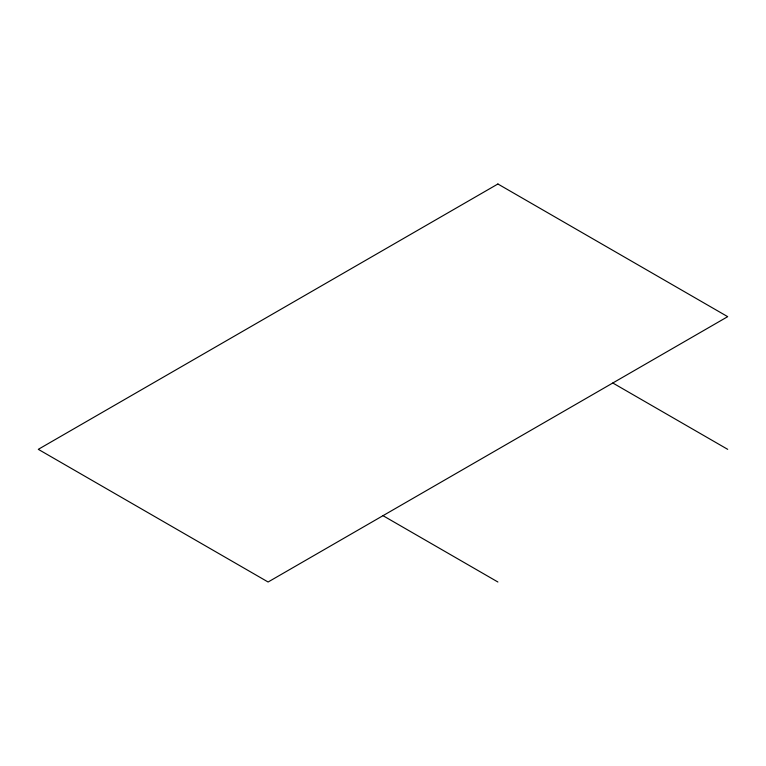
<?xml version="1.0" encoding="UTF-8"?>
<svg xmlns="http://www.w3.org/2000/svg" width="766" height="766" viewBox="0 0 766 766"><rect width="100%" height="100%" fill="white"/><g stroke="black" fill="none" stroke-linecap="round" stroke-linejoin="round"><path stroke-width="1.15" d="M612.8 383L727.7 449.336M383 515.671L497.9 582.007M497.9 183.993L38.3 449.336L268.1 582.007L727.7 316.664L497.9 183.993"/></g></svg>
